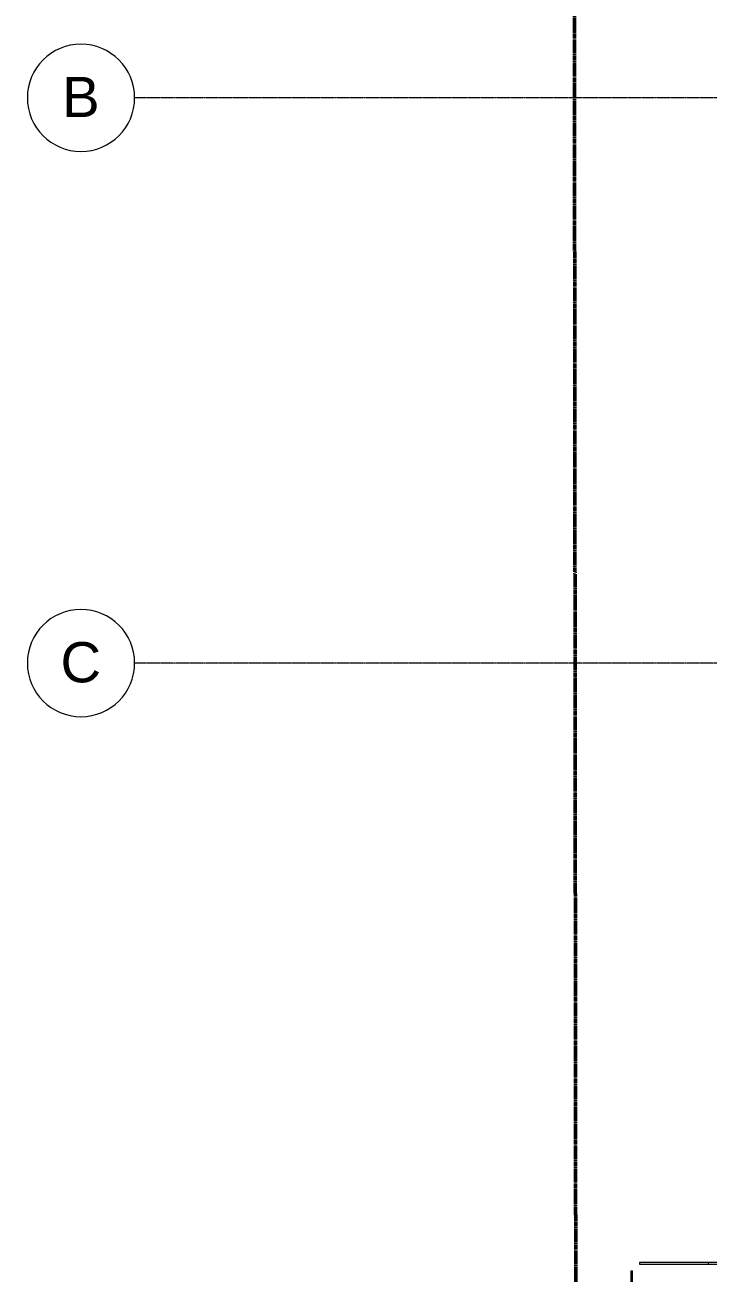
# Model space of a CAD drawing. Header units: inches. Extents: x -4235 to -464, y 9706 to 12338.
# Drawn here: x -4235 to -3929, y 11009 to 11568 of the extents above; entities that cross this region are included whole.
import ezdxf

# ---------------------------------------------------------------- set-up
doc = ezdxf.new("R2010")
doc.units = ezdxf.units.IN
doc.header["$MEASUREMENT"] = 0
doc.linetypes.add('Double Dash 3_8_', pattern=[1, 0.375, -0.125, 0.125, -0.125, 0.125, -0.125])
doc.linetypes.add('Grid Line 1_2_', pattern=[0.875, 0.5, -0.125, 0.125, -0.125])
for name, color, linetype, lineweight in [('A-GLAZ-CURT', 52, 'Continuous', 9), ('C-PROP-LINE', 91, 'Double Dash 3_8_', 50), ('S-GRID-1', 1, 'Grid Line 1_2_', 9), ('S-GRID-IDEN', 1, 'Continuous', 9)]:
    doc.layers.add(name, color=color, linetype=linetype, lineweight=lineweight)
doc.styles.add('Arial', font='arial.ttf', dxfattribs={"height": 18})

# ---------------------------------------------------------------- blocks, each defined once
blk = doc.blocks.new('Horizontal_Siding - Horizontal_Siding-2854790-BACKGROUND - RCP - 1ST FLOOR')
at = {"layer": 'A-GLAZ-CURT'}
for p, q in [((16.33, 2.25), (-16.33, 2.25)), ((-16.33, 2.25), (-16.33, 1.5)), ((-16.33, 1.5), (16.33, 1.5)), ((16.33, 2.25), (16.33, 1.5))]:
    blk.add_line(p, q, dxfattribs=at)
blk = doc.blocks.new('Horizontal_Siding - Horizontal_Siding-2854786-BACKGROUND - RCP - 1ST FLOOR')
at = {"layer": 'A-GLAZ-CURT'}
for p, q in [((15.37, 2.25), (-15.37, 2.25)), ((-15.37, 2.25), (-15.37, 1.5)), ((-15.37, 1.5), (15.37, 1.5)), ((15.37, 2.25), (15.37, 1.5))]:
    blk.add_line(p, q, dxfattribs=at)
blk = doc.blocks.new('Horizontal_Siding - Horizontal_Siding-2854787-BACKGROUND - RCP - 1ST FLOOR')
at = {"layer": 'A-GLAZ-CURT'}
for p, q in [((16.12, 2.25), (-16.12, 2.25)), ((-16.12, 2.25), (-16.12, 1.5)), ((-16.12, 1.5), (16.12, 1.5)), ((16.12, 2.25), (16.12, 1.5))]:
    blk.add_line(p, q, dxfattribs=at)
blk = doc.blocks.new('Family - ___-1878357-BACKGROUND - RCP - 1ST FLOOR')
at = {"layer": 'C-PROP-LINE'}
blk.add_line((-3989.42, 12089.69), (-3987.26, 10009.09), dxfattribs=at)
blk = doc.blocks.new('Grid - Grid Head - Circle-50561-BACKGROUND - RCP - 1ST FLOOR')
at = {"layer": 'S-GRID-IDEN'}
for start, end in [(360, 180), (180, 360)]:
    blk.add_arc((0, 0), 0.25, start, end, dxfattribs=at)

msp = doc.modelspace()

# ---------------------------------------------------------------- linework, layer by layer
at = {"layer": 'S-GRID-1'}
for p, q in [((-464.45, 11535.19), (-4185.7, 11535.19)), ((-464.45, 11282.19), (-4185.7, 11282.19))]:
    msp.add_line(p, q, dxfattribs=at)

# ---------------------------------------------------------------- block references
at = {"layer": 'A-GLAZ-CURT', "rotation": 89.99999999999997}
msp.add_blockref('Horizontal_Siding - Horizontal_Siding-2854790-BACKGROUND - RCP - 1ST FLOOR', (-3961.32, 10993.79), dxfattribs=at)
at = {"layer": 'A-GLAZ-CURT'}
for name, p in [('Horizontal_Siding - Horizontal_Siding-2854786-BACKGROUND - RCP - 1ST FLOOR', (-3944.46, 11011.61)), ('Horizontal_Siding - Horizontal_Siding-2854787-BACKGROUND - RCP - 1ST FLOOR', (-3912.97, 11011.61))]:
    msp.add_blockref(name, p, dxfattribs=at)
at = {"layer": 'C-PROP-LINE'}
msp.add_blockref('Family - ___-1878357-BACKGROUND - RCP - 1ST FLOOR', (0, 0), dxfattribs=at)
at = {"layer": 'S-GRID-IDEN', "xscale": 95.99999999999994, "yscale": 95.99999999999994, "zscale": 95.99999999999994, "rotation": 89.99999999999987}
for p in [(-4209.7, 11535.19), (-4209.7, 11282.19)]:
    msp.add_blockref('Grid - Grid Head - Circle-50561-BACKGROUND - RCP - 1ST FLOOR', p, dxfattribs=at)

# ---------------------------------------------------------------- texts
at = {"layer": 'S-GRID-IDEN', "char_height": 18, "attachment_point": 1, "style": 'Arial'}
for s, insert, width in [('B', (-4218.1, 11544.57), 20.301), ('C', (-4218.86, 11291.57), 22.119)]:
    msp.add_mtext(s, dxfattribs=dict(at, insert=insert, width=width))

doc.saveas('drawing.dxf')
